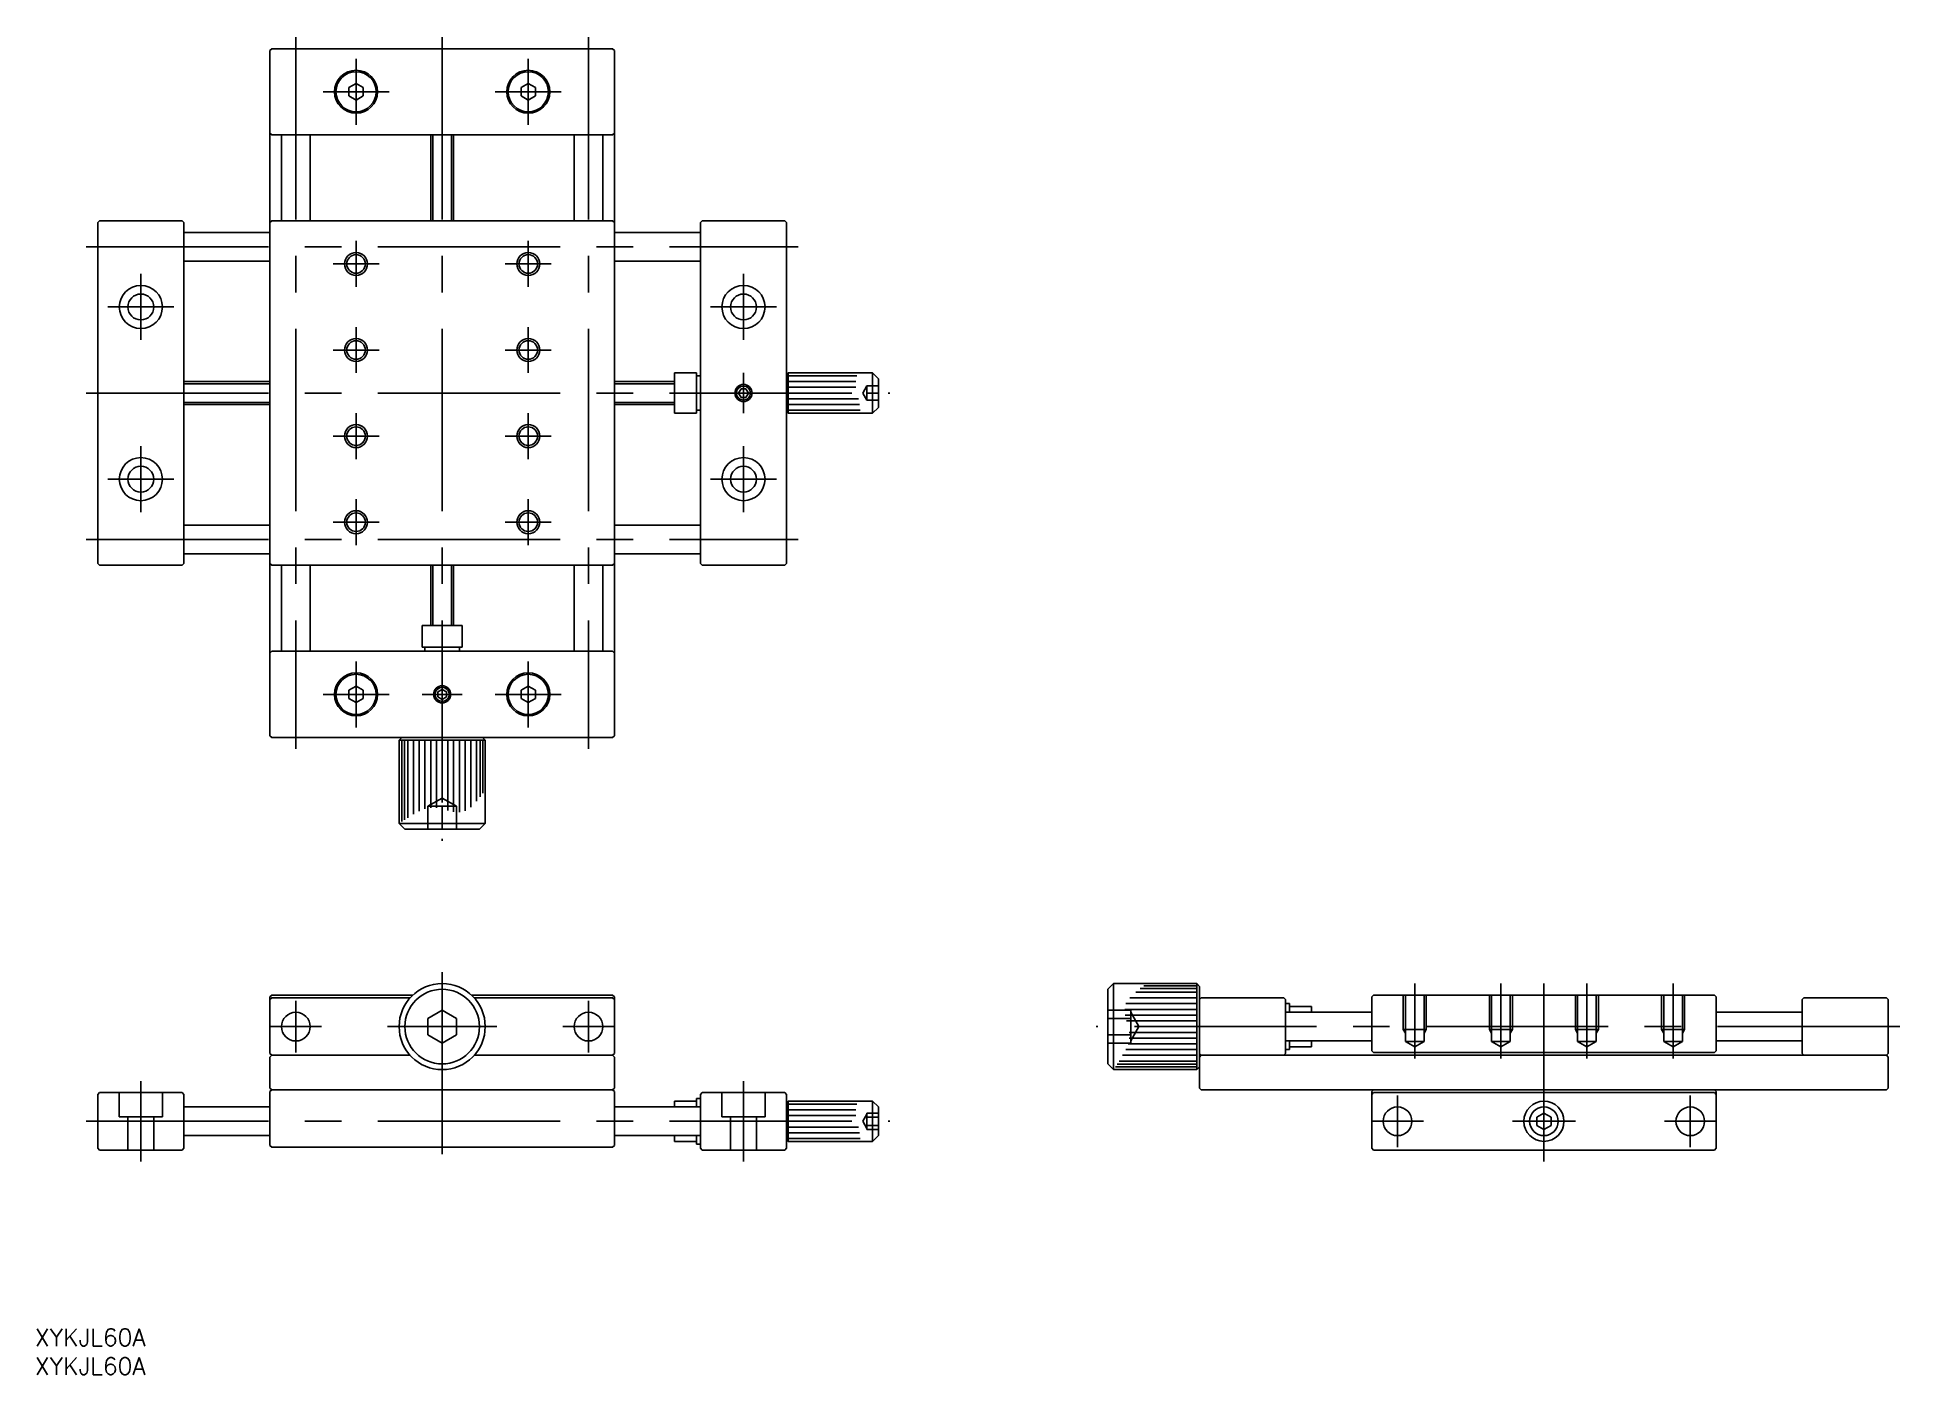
# Model space of a CAD drawing. Extents: x -71 to 254, y -61 to 172.
import ezdxf

# ---------------------------------------------------------------- set-up
doc = ezdxf.new("R2010")
doc.units = 0
doc.linetypes.add('CENTER', pattern=[50.8, 31.75, -6.35, 6.35, -6.35])
doc.linetypes.add('DASHED', pattern=[19.05, 12.7, -6.35])
doc.layers.get('0').update_dxf_attribs({"linetype": 'CONTINUOUS'})
doc.layers.add('CENTER', color=1, linetype='CONTINUOUS')
doc.styles.get("Standard").update_dxf_attribs({"font": 'txt.shx', "height": 3, "bigfont": 'bigfont.shx'})

msp = doc.modelspace()

# ---------------------------------------------------------------- linework, layer by layer
at = {"color": 7, "linetype": 'CONTINUOUS'}
for p, q in [((-29.7, 170.39), (-30, 170.09)), ((-30, 170.09), (-30, 155.69)), ((29.7, 170.39), (-29.7, 170.39)), ((29.7, 170.39), (30, 170.09)), ((30, 155.69), (30, 170.09)), ((-16.25, 163.61), (-15, 164.33)), ((-16.25, 162.17), (-16.25, 163.61)), ((-15, 164.33), (-13.75, 163.61)), ((-13.75, 163.61), (-13.75, 162.17)), ((13.75, 163.61), (15, 164.33)), ((13.75, 162.17), (13.75, 163.61)), ((15, 164.33), (16.25, 163.61)), ((16.25, 163.61), (16.25, 162.17)), ((-15, 161.45), (-16.25, 162.17)), ((-13.75, 162.17), (-15, 161.45)), ((15, 161.45), (13.75, 162.17)), ((16.25, 162.17), (15, 161.45)), ((-30, 155.69), (-30, 65.09)), ((-29.7, 155.39), (-30, 155.69)), ((-29.7, 155.39), (29.7, 155.39)), ((-28, 140.39), (-28, 155.39)), ((-23, 140.39), (-23, 155.39)), ((-2, 140.39), (-2, 155.39)), ((2, 140.39), (2, 155.39)), ((23, 140.39), (23, 155.39)), ((28, 140.39), (28, 155.39)), ((29.7, 155.39), (30, 155.69)), ((30, 65.09), (30, 155.69)), ((-59.7, 140.39), (-60, 140.09)), ((-60, 140.09), (-60, 80.69)), ((-45.3, 140.39), (-59.7, 140.39)), ((-45.3, 140.39), (-45, 140.09)), ((-45, 80.69), (-45, 140.09)), ((-29.7, 140.39), (-30, 140.09)), ((-30, 80.69), (-30, 140.09)), ((-29.7, 140.39), (29.7, 140.39)), ((29.7, 140.39), (30, 140.09)), ((30, 140.09), (30, 80.69)), ((45.3, 140.39), (45, 140.09)), ((45, 80.69), (45, 140.09)), ((45.3, 140.39), (59.7, 140.39)), ((59.7, 140.39), (60, 140.09)), ((60, 140.09), (60, 80.69)), ((-30, 138.39), (-45, 138.39)), ((45, 138.39), (30, 138.39)), ((-30, 133.39), (-45, 133.39)), ((45, 133.39), (30, 133.39)), ((40.5, 113.89), (44.3, 113.89)), ((40.5, 106.89), (40.5, 113.89)), ((44.3, 106.89), (44.3, 113.89)), ((60.3, 113.89), (60, 113.59)), ((60, 113.59), (60, 107.19)), ((60.3, 113.89), (60.3, 106.89)), ((75, 113.89), (60.3, 113.89)), ((75, 113.89), (75, 106.89)), ((75, 113.89), (76, 112.89)), ((-30, 112.39), (-45, 112.39)), ((40.5, 112.39), (30, 112.39)), ((44.3, 113.39), (45, 113.39)), ((52.07, 111.14), (51.63, 110.39)), ((51.63, 110.39), (52.07, 109.64)), ((52.93, 111.14), (52.07, 111.14)), ((53.37, 110.39), (52.93, 111.14)), ((52.93, 109.64), (53.37, 110.39)), ((60.3, 113.39), (72.24, 113.39)), ((60.3, 112.39), (72.06, 112.39)), ((60.3, 111.39), (72.09, 111.39)), ((76, 107.89), (76, 112.89)), ((-30, 108.39), (-45, 108.39)), ((30, 108.39), (40.5, 108.39)), ((44.3, 107.39), (45, 107.39)), ((52.07, 109.64), (52.93, 109.64)), ((60, 107.19), (60.3, 106.89)), ((60.3, 109.39), (72.52, 109.39)), ((60.3, 108.39), (72.74, 108.39)), ((60.3, 107.39), (72.83, 107.39)), ((76, 107.89), (75, 106.89)), ((40.5, 106.89), (44.3, 106.89)), ((60.3, 106.89), (75, 106.89)), ((-30, 87.39), (-45, 87.39)), ((45, 87.39), (30, 87.39)), ((-30, 82.39), (-45, 82.39)), ((45, 82.39), (30, 82.39)), ((-59.7, 80.39), (-60, 80.69)), ((-59.7, 80.39), (-45.3, 80.39)), ((-45, 80.69), (-45.3, 80.39)), ((-29.7, 80.39), (-30, 80.69)), ((29.7, 80.39), (-29.7, 80.39)), ((-28, 65.39), (-28, 80.39)), ((-23, 65.39), (-23, 80.39)), ((-2, 80.39), (-2, 69.89)), ((2, 69.89), (2, 80.39)), ((23, 65.39), (23, 80.39)), ((28, 65.39), (28, 80.39)), ((30, 80.69), (29.7, 80.39)), ((45, 80.69), (45.3, 80.39)), ((59.7, 80.39), (45.3, 80.39)), ((60, 80.69), (59.7, 80.39)), ((-3.5, 69.89), (-3.5, 66.09)), ((-3.5, 69.89), (3.5, 69.89)), ((3.5, 69.89), (3.5, 66.09)), ((-29.7, 65.39), (-30, 65.09)), ((-30, 50.69), (-30, 65.09)), ((-29.7, 65.39), (29.7, 65.39)), ((-3.5, 66.09), (3.5, 66.09)), ((-3, 66.09), (-3, 65.39)), ((3, 66.09), (3, 65.39)), ((29.7, 65.39), (30, 65.09)), ((30, 65.09), (30, 50.69)), ((-16.25, 58.61), (-15, 59.33)), ((-16.25, 57.17), (-16.25, 58.61)), ((-15, 59.33), (-13.75, 58.61)), ((-13.75, 58.61), (-13.75, 57.17)), ((0, 58.75), (-0.75, 58.32)), ((0.75, 58.32), (0, 58.75)), ((13.75, 58.61), (15, 59.33)), ((13.75, 57.17), (13.75, 58.61)), ((15, 59.33), (16.25, 58.61)), ((16.25, 58.61), (16.25, 57.17)), ((-15, 56.45), (-16.25, 57.17)), ((-13.75, 57.17), (-15, 56.45)), ((-0.75, 58.32), (-0.75, 57.46)), ((-0.75, 57.46), (0, 57.02)), ((0, 57.02), (0.75, 57.46)), ((0.75, 57.46), (0.75, 58.32)), ((15, 56.45), (13.75, 57.17)), ((16.25, 57.17), (15, 56.45)), ((-30, 50.69), (-29.7, 50.39)), ((29.7, 50.39), (-29.7, 50.39)), ((-7.5, 49.89), (-7, 50.39)), ((7.5, 49.89), (-7.5, 49.89)), ((-7.5, 49.89), (-7.5, 35.39)), ((7, 50.39), (-7, 50.39)), ((-7, 49.89), (-7, 35.73)), ((-6.54, 49.89), (-6.54, 36.04)), ((-6, 49.89), (-6, 36.38)), ((-5, 49.89), (-5, 36.99)), ((-4, 49.89), (-4, 37.53)), ((-3, 49.89), (-3, 37.95)), ((-2, 49.89), (-2, 38.13)), ((-1, 49.89), (-1, 38.1)), ((1, 49.89), (1, 37.67)), ((2, 49.89), (2, 37.45)), ((3, 49.89), (3, 37.36)), ((4, 49.89), (4, 37.57)), ((5, 49.89), (5, 38.25)), ((6, 49.89), (6, 39.27)), ((6.64, 49.89), (6.64, 40.04)), ((7.5, 49.89), (7, 50.39)), ((7.11, 49.89), (7.11, 40.66)), ((7.5, 49.89), (7.5, 35.39)), ((30, 50.69), (29.7, 50.39)), ((7.5, 35.39), (-7.5, 35.39)), ((-6.5, 34.39), (-7.5, 35.39)), ((-6.5, 34.39), (6.5, 34.39)), ((6.5, 34.39), (7.5, 35.39)), ((115.96, 6.5), (116.96, 7.5)), ((115.96, -6.5), (115.96, 6.5)), ((131.46, 7.5), (116.96, 7.5)), ((116.96, 7.5), (116.96, -7.5)), ((131.46, 6.64), (121.61, 6.64)), ((131.46, 7.11), (122.24, 7.11)), ((131.46, 7.5), (131.46, -7.5)), ((131.46, 7.5), (131.96, 7)), ((131.96, 7), (131.96, -7)), ((-29.7, 5.5), (-30, 5.2)), ((-30, -4.7), (-30, 5.2)), ((-29.7, 5), (-30, 4.7)), ((-29.7, 5.5), (-5.1, 5.5)), ((-29.7, 5), (-5.59, 5)), ((5.1, 5.5), (29.7, 5.5)), ((5.59, 5), (29.7, 5)), ((29.7, 5.5), (30, 5.2)), ((29.7, 5), (30, 4.7)), ((30, -4.7), (30, 5.2)), ((131.46, 4), (119.14, 4)), ((131.46, 5), (119.82, 5)), ((131.46, 6), (120.84, 6)), ((132.26, 5), (131.96, 4.7)), ((131.96, -4.7), (131.96, 4.7)), ((146.66, 5), (132.26, 5)), ((146.66, 5), (146.96, 4.7)), ((146.96, -4.7), (146.96, 4.7)), ((147.66, 4), (146.96, 4)), ((147.66, 2.5), (147.66, 4)), ((151.46, 3.5), (147.66, 3.5)), ((151.46, 2.5), (151.46, 3.5)), ((161.96, 5.2), (162.26, 5.5)), ((161.96, -4.2), (161.96, 5.2)), ((221.66, 5.5), (162.26, 5.5)), ((221.96, 5.2), (221.66, 5.5)), ((221.96, 5.2), (221.96, -4.2)), ((237.26, 5), (236.96, 4.7)), ((236.96, -4.7), (236.96, 4.7)), ((251.66, 5), (237.26, 5)), ((251.96, 4.7), (251.66, 5)), ((251.96, -4.7), (251.96, 4.7)), ((0, 2.89), (-2.5, 1.44)), ((-2.5, 1.44), (-2.5, -1.44)), ((2.5, 1.44), (0, 2.89)), ((2.5, -1.44), (2.5, 1.44)), ((131.46, 3), (118.93, 3)), ((131.46, 2), (119.02, 2)), ((131.46, 1), (119.24, 1)), ((146.96, 2.5), (161.96, 2.5)), ((221.96, 2.5), (236.96, 2.5)), ((-2.5, -1.44), (0, -2.89)), ((0, -2.89), (2.5, -1.44)), ((131.46, -3), (119.52, -3)), ((131.46, -1), (119.67, -1)), ((131.46, -2), (119.7, -2)), ((146.96, -2.5), (161.96, -2.5)), ((147.66, -4), (147.66, -2.5)), ((151.46, -3.5), (151.46, -2.5)), ((221.96, -2.5), (236.96, -2.5)), ((-29.7, -5), (-30, -4.7)), ((-29.7, -5), (-30, -5.3)), ((-30, -10.7), (-30, -5.3)), ((-29.7, -5), (-5.59, -5)), ((5.59, -5), (29.7, -5)), ((29.7, -5), (30, -4.7)), ((30, -5.3), (29.7, -5)), ((30, -5.3), (30, -10.7)), ((131.46, -6), (117.95, -6)), ((131.46, -5), (118.56, -5)), ((131.46, -4), (119.1, -4)), ((131.96, -4.7), (132.26, -5)), ((132.26, -5), (131.96, -5.3)), ((131.96, -5.3), (131.96, -10.7)), ((237.26, -5), (132.26, -5)), ((132.26, -5), (146.66, -5)), ((146.96, -4.7), (146.66, -5)), ((147.66, -4), (146.96, -4)), ((151.46, -3.5), (147.66, -3.5)), ((161.96, -4.2), (162.26, -4.5)), ((221.66, -4.5), (162.26, -4.5)), ((221.96, -4.2), (221.66, -4.5)), ((236.96, -4.7), (237.26, -5)), ((251.66, -5), (237.26, -5)), ((251.96, -4.7), (251.66, -5)), ((251.96, -5.3), (251.66, -5)), ((251.96, -5.3), (251.96, -10.7)), ((115.96, -6.5), (116.96, -7.5)), ((131.46, -7.5), (116.96, -7.5)), ((131.46, -7), (117.3, -7)), ((131.46, -6.54), (117.61, -6.54)), ((131.46, -7.5), (131.96, -7)), ((-59.7, -11.5), (-60, -11.8)), ((-60, -21.2), (-60, -11.8)), ((-59.7, -11.5), (-45.3, -11.5)), ((-45.3, -11.5), (-45, -11.8)), ((-45, -21.2), (-45, -11.8)), ((-29.7, -11), (-30, -10.7)), ((-30, -11.3), (-29.7, -11)), ((-30, -11.3), (-30, -20.7)), ((29.7, -11), (-29.7, -11)), ((29.7, -11), (30, -10.7)), ((29.7, -11), (30, -11.3)), ((30, -20.7), (30, -11.3)), ((44.3, -12.5), (45, -12.5)), ((44.3, -14), (44.3, -12.5)), ((45.3, -11.5), (45, -11.8)), ((45, -21.2), (45, -11.8)), ((45.3, -11.5), (59.7, -11.5)), ((59.7, -11.5), (60, -11.8)), ((60, -21.2), (60, -11.8)), ((131.96, -10.7), (132.26, -11)), ((132.26, -11), (251.66, -11)), ((161.96, -11.3), (162.26, -11)), ((161.96, -21.2), (161.96, -11.3)), ((161.96, -11.8), (162.26, -11.5)), ((162.26, -11.5), (221.66, -11.5)), ((221.96, -11.3), (221.66, -11)), ((221.96, -11.8), (221.66, -11.5)), ((221.96, -21.2), (221.96, -11.3)), ((251.66, -11), (251.96, -10.7)), ((-30, -14), (-45, -14)), ((45, -14), (30, -14)), ((40.5, -13), (44.3, -13)), ((40.5, -14), (40.5, -13)), ((60.3, -13), (60, -13.3)), ((60, -13.3), (60, -19.7)), ((60.3, -13), (60.3, -20)), ((75, -13), (60.3, -13)), ((60.3, -13.5), (72.24, -13.5)), ((60.3, -14.5), (72.06, -14.5)), ((60.3, -15.5), (72.09, -15.5)), ((75, -13), (75, -20)), ((75, -13), (76, -14)), ((76, -19), (76, -14)), ((191.96, -15.06), (190.71, -15.78)), ((190.71, -15.78), (190.71, -17.22)), ((193.21, -15.78), (191.96, -15.06)), ((193.21, -17.22), (193.21, -15.78)), ((-30, -19), (-45, -19)), ((45, -19), (30, -19)), ((40.5, -20), (40.5, -19)), ((44.3, -20.5), (44.3, -19)), ((60.3, -17.5), (72.52, -17.5)), ((60.3, -18.5), (72.74, -18.5)), ((76, -19), (75, -20)), ((190.71, -17.22), (191.96, -17.94)), ((191.96, -17.94), (193.21, -17.22)), ((-60, -21.2), (-59.7, -21.5)), ((-59.7, -21.5), (-45.3, -21.5)), ((-45, -21.2), (-45.3, -21.5)), ((-30, -20.7), (-29.7, -21)), ((-29.7, -21), (29.7, -21)), ((30, -20.7), (29.7, -21)), ((40.5, -20), (44.3, -20)), ((44.3, -20.5), (45, -20.5)), ((45.3, -21.5), (45, -21.2)), ((45.3, -21.5), (59.7, -21.5)), ((60, -21.2), (59.7, -21.5)), ((60, -19.7), (60.3, -20)), ((60.3, -19.5), (72.83, -19.5)), ((60.3, -20), (75, -20)), ((161.96, -21.2), (162.26, -21.5)), ((162.26, -21.5), (221.66, -21.5)), ((221.96, -21.2), (221.66, -21.5))]:
    msp.add_line(p, q, dxfattribs=at)
at = {"color": 3, "linetype": 'CONTINUOUS'}
for p, q in [((-1.62, 140.39), (-1.62, 155.39)), ((1.62, 140.39), (1.62, 155.39)), ((-30, 112.01), (-45, 112.01)), ((40.5, 112.01), (30, 112.01)), ((-30, 108.77), (-45, 108.77)), ((40.5, 108.77), (30, 108.77)), ((-1.62, 69.89), (-1.62, 80.39)), ((1.62, 69.89), (1.62, 80.39))]:
    msp.add_line(p, q, dxfattribs=at)
at = {"color": 3, "linetype": 'DASHED'}
for p, q in [((74, 111.64), (73.28, 110.39)), ((74, 109.14), (73.28, 110.39)), ((74, 111.64), (74, 109.14)), ((76, 111.64), (74, 111.64)), ((74, 110.39), (76, 110.39)), ((76, 109.14), (74, 109.14)), ((-2.5, 38.39), (0, 39.83)), ((2.5, 38.39), (0, 39.83)), ((-2.5, 38.39), (2.5, 38.39)), ((-2.5, 34.39), (-2.5, 38.39)), ((0, 34.39), (0, 38.39)), ((2.5, 38.39), (2.5, 34.39)), ((167.46, 5.5), (167.46, -0.5)), ((167.84, 5.5), (167.84, -2.6)), ((171.08, 5.5), (171.08, -2.6)), ((171.46, 5.5), (171.46, -0.5)), ((182.46, 5.5), (182.46, -0.5)), ((182.84, 5.5), (182.84, -2.6)), ((186.08, 5.5), (186.08, -2.6)), ((186.46, 5.5), (186.46, -0.5)), ((197.46, 5.5), (197.46, -0.5)), ((197.84, 5.5), (197.84, -2.6)), ((201.08, 5.5), (201.08, -2.6)), ((201.46, 5.5), (201.46, -0.5)), ((212.46, 5.5), (212.46, -0.5)), ((212.84, 5.5), (212.84, -2.6)), ((216.08, 5.5), (216.08, -2.6)), ((216.46, 5.5), (216.46, -0.5)), ((115.96, 2.89), (119.96, 2.89)), ((115.96, 1.44), (119.96, 1.44)), ((119.96, 2.89), (119.96, -2.89)), ((119.96, 2.5), (121.4, 0)), ((119.96, -2.5), (121.4, 0)), ((115.96, -1.44), (119.96, -1.44)), ((115.96, -2.89), (119.96, -2.89)), ((171.46, -0.5), (167.46, -0.5)), ((167.46, -0.5), (167.84, -1.16)), ((171.08, -2.6), (167.84, -2.6)), ((167.84, -2.6), (169.46, -3.54)), ((171.08, -2.6), (169.46, -3.54)), ((171.46, -0.5), (171.08, -1.16)), ((186.46, -0.5), (182.46, -0.5)), ((182.46, -0.5), (182.84, -1.16)), ((186.08, -2.6), (182.84, -2.6)), ((182.84, -2.6), (184.46, -3.54)), ((186.08, -2.6), (184.46, -3.54)), ((186.46, -0.5), (186.08, -1.16)), ((201.46, -0.5), (197.46, -0.5)), ((197.46, -0.5), (197.84, -1.16)), ((201.08, -2.6), (197.84, -2.6)), ((197.84, -2.6), (199.46, -3.54)), ((201.08, -2.6), (199.46, -3.54)), ((201.46, -0.5), (201.08, -1.16)), ((216.46, -0.5), (212.46, -0.5)), ((212.46, -0.5), (212.84, -1.16)), ((216.08, -2.6), (212.84, -2.6)), ((212.84, -2.6), (214.46, -3.54)), ((216.08, -2.6), (214.46, -3.54)), ((216.46, -0.5), (216.08, -1.16)), ((-56.25, -11.5), (-56.25, -15.7)), ((-48.75, -11.5), (-48.75, -15.7)), ((48.75, -11.5), (48.75, -15.7)), ((56.25, -11.5), (56.25, -15.7)), ((-48.75, -15.7), (-56.25, -15.7)), ((-54.75, -15.7), (-54.75, -21.5)), ((-50.25, -15.7), (-50.25, -21.5)), ((48.75, -15.7), (56.25, -15.7)), ((50.25, -15.7), (50.25, -21.5)), ((54.75, -15.7), (54.75, -21.5)), ((74, -15.25), (73.28, -16.5)), ((74, -15.06), (76, -15.06)), ((74, -15.06), (74, -17.94)), ((74, -15.78), (76, -15.78)), ((74, -17.75), (73.28, -16.5)), ((74, -17.22), (76, -17.22)), ((74, -17.94), (76, -17.94))]:
    msp.add_line(p, q, dxfattribs=at)
at = {"color": 7, "linetype": 'CONTINUOUS'}
for centre, radius in [((-15, 162.89), 3.75), ((-15, 162.89), 3.5), ((15, 162.89), 3.75), ((15, 162.89), 3.5), ((-15, 132.89), 1.62), ((15, 132.89), 1.62), ((-52.5, 125.39), 3.75), ((-52.5, 125.39), 2.25), ((52.5, 125.39), 3.75), ((52.5, 125.39), 2.25), ((-15, 117.89), 1.62), ((15, 117.89), 1.62), ((52.5, 110.39), 1.23), ((-15, 102.89), 1.62), ((15, 102.89), 1.62), ((-52.5, 95.39), 3.75), ((-52.5, 95.39), 2.25), ((52.5, 95.39), 3.75), ((52.5, 95.39), 2.25), ((-15, 87.89), 1.62), ((15, 87.89), 1.62), ((-15, 57.89), 3.75), ((-15, 57.89), 3.5), ((0, 57.89), 1.23), ((15, 57.89), 3.75), ((15, 57.89), 3.5), ((0, 0), 7.5), ((0, 0), 6.5), ((-25.5, 0), 2.5), ((25.5, 0), 2.5), ((166.46, -16.5), 2.5), ((191.96, -16.5), 3.5), ((191.96, -16.5), 2.5), ((217.46, -16.5), 2.5)]:
    msp.add_circle(centre, radius, dxfattribs=at)
at = {"color": 3, "linetype": 'CONTINUOUS'}
for centre, radius in [((-15, 132.89), 2), ((15, 132.89), 2), ((-15, 117.89), 2), ((15, 117.89), 2), ((52.5, 110.39), 1.5), ((-15, 102.89), 2), ((15, 102.89), 2), ((-15, 87.89), 2), ((15, 87.89), 2), ((0, 57.89), 1.5)]:
    msp.add_circle(centre, radius, dxfattribs=at)
at = {"layer": 'CENTER', "color": 1, "linetype": 'CENTER'}
for p, q in [((-25.5, 172.39), (-25.5, 48.39)), ((0, 172.39), (0, 32.39)), ((25.5, 172.39), (25.5, 48.39)), ((-15, 157.14), (-15, 168.64)), ((15, 157.14), (15, 168.64)), ((-9.25, 162.89), (-20.75, 162.89)), ((20.75, 162.89), (9.25, 162.89)), ((-15, 136.89), (-15, 128.89)), ((15, 136.89), (15, 128.89)), ((-62, 135.89), (62, 135.89)), ((-52.5, 131.14), (-52.5, 119.64)), ((-11, 132.89), (-19, 132.89)), ((19, 132.89), (11, 132.89)), ((52.5, 131.14), (52.5, 119.64)), ((-46.75, 125.39), (-58.25, 125.39)), ((46.75, 125.39), (58.25, 125.39)), ((-15, 121.89), (-15, 113.89)), ((15, 121.89), (15, 113.89)), ((-11, 117.89), (-19, 117.89)), ((19, 117.89), (11, 117.89)), ((52.5, 113.89), (52.5, 106.89)), ((-62, 110.39), (78, 110.39)), ((48.35, 110.39), (56.65, 110.39)), ((-15, 106.89), (-15, 98.89)), ((15, 106.89), (15, 98.89)), ((-52.5, 101.14), (-52.5, 89.64)), ((-11, 102.89), (-19, 102.89)), ((19, 102.89), (11, 102.89)), ((52.5, 101.14), (52.5, 89.64)), ((-46.75, 95.39), (-58.25, 95.39)), ((46.75, 95.39), (58.25, 95.39)), ((-15, 91.89), (-15, 83.89)), ((15, 91.89), (15, 83.89)), ((-11, 87.89), (-19, 87.89)), ((19, 87.89), (11, 87.89)), ((-62, 84.89), (62, 84.89)), ((-15, 63.64), (-15, 52.14)), ((0, 62.04), (0, 53.74)), ((15, 63.64), (15, 52.14)), ((-9.25, 57.89), (-20.75, 57.89)), ((3.5, 57.89), (-3.5, 57.89)), ((20.75, 57.89), (9.25, 57.89)), ((0, 9.5), (0, -23)), ((169.46, 7.5), (169.46, -5.54)), ((184.46, 7.5), (184.46, -5.54)), ((191.96, 7.5), (191.96, -23.5)), ((199.46, 7.5), (199.46, -5.54)), ((214.46, 7.5), (214.46, -5.54)), ((-25.5, -4.5), (-25.5, 4.5)), ((25.5, 4.5), (25.5, -4.5)), ((-21, 0), (-30, 0)), ((9.5, 0), (-9.5, 0)), ((30, 0), (21, 0)), ((253.96, 0), (113.96, 0)), ((-52.5, -9.5), (-52.5, -23.5)), ((52.5, -9.5), (52.5, -23.5)), ((166.46, -21), (166.46, -12)), ((217.46, -12), (217.46, -21)), ((-62, -16.5), (78, -16.5)), ((170.96, -16.5), (161.96, -16.5)), ((197.46, -16.5), (186.46, -16.5)), ((221.96, -16.5), (212.96, -16.5))]:
    msp.add_line(p, q, dxfattribs=at)

# ---------------------------------------------------------------- texts
at = {"color": 7, "linetype": 'CONTINUOUS'}
for p in [(-70.94, -55.66), (-70.94, -60.66)]:
    msp.add_text('XYKJL60A', height=3, dxfattribs=at).set_placement(p)

doc.saveas('drawing.dxf')
